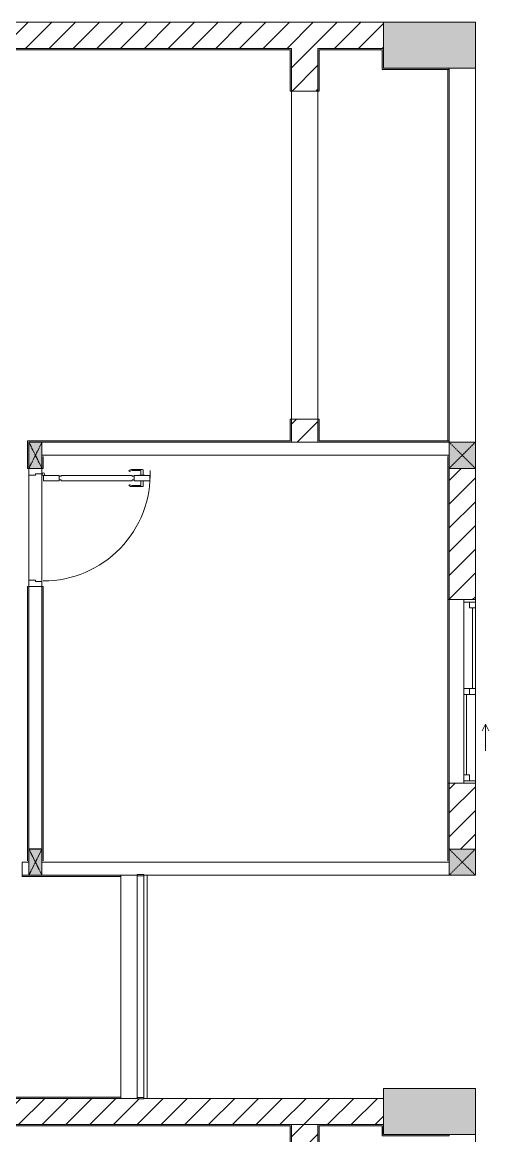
# Model space of a CAD drawing. Header units: millimetres. Extents: x 31499 to 223976, y 3719 to 80291.
# Drawn here: x 220424 to 223976, y 25352 to 33837 of the extents above; entities that cross this region are included whole.
import ezdxf

# ---------------------------------------------------------------- set-up
doc = ezdxf.new("R2010")
doc.units = ezdxf.units.MM
doc.linetypes.add('IMPORT-Dash _2_', pattern=[6, 3, -3])
for name, color, linetype, lineweight in [('A-DETL-GENF-7', 170, 'Continuous', 9), ('A-DOOR-2', 170, 'Continuous', 9), ('A-FLOR-1', 170, 'Continuous', 9), ('A-FLOR-HRAL-6', 170, 'Continuous', 9), ('A-GLAZ-5', 170, 'Continuous', 9), ('A-WALL-1', 170, 'Continuous', 9), ('A-WALL-PATT-3', 170, 'Continuous', 9), ('A_1404_dwg-1', 170, 'Continuous', 9), ('I-WALL', 170, 'Continuous', 9), ('I-WALL-1', 170, 'Continuous', 9), ('S-COLS-1', 170, 'Continuous', 9), ('S-COLS-12', 170, 'IMPORT-Dash _2_', 9), ('S-COLS-2', 170, 'Continuous', 9), ('S-COLS-4', 170, 'Continuous', 9), ('S-COLS-HDLN-1', 170, 'IMPORT-Dash _2_', 9)]:
    doc.layers.add(name, color=color, linetype=linetype, lineweight=lineweight)
pattern_1 = [(45, (0, 0), (-90.50967, 90.50967), [])]

# ---------------------------------------------------------------- blocks, each defined once
blk = doc.blocks.new('A_1404_dwg_NCV_TKTC_KET CAU_rvt-1-TKTC_MB HOÀN THIỆN SÀN TẦNG 3-4-4819833-KeyPlan-CH2A_Tầng 3 - Tầng 8')
at = {"layer": 'S-COLS-1'}
for points in [[(126552.6, 33486.9), (127252.6, 33486.9), (127252.6, 33836.9), (126552.6, 33836.9), (126552.6, 33626.9)], [(127052.6, 25361.9), (127252.6, 25361.9), (127252.6, 25711.9), (126552.6, 25711.9), (126552.6, 25361.9)]]:
    blk.add_hatch(color=256, dxfattribs=at).paths.add_polyline_path(points)
at = {"layer": 'S-COLS-2', "flags": 128}
for points in [[(127052.6, 33486.9), (127252.6, 33486.9), (127252.6, 33836.9), (126552.6, 33836.9), (126552.6, 33636.9)], [(127052.6, 25361.9), (127252.6, 25361.9), (127252.6, 25711.9), (126552.6, 25711.9), (126552.6, 25436.9)]]:
    blk.add_lwpolyline(points, dxfattribs=at)
blk = doc.blocks.new('A_1404_dwg_DOOR_CW_01 CANH MO-PANEL KINH - DIW_01-900x2200-CỬA GỖ VÂN LAMINATE-553393-TKTC_MB HOÀN THIỆN SÀN TẦNG 3-4-4819840-KeyPlan-CH2A_Tầng 3 - Tầng 8')
at = {"layer": 'A-DETL-GENF-7'}
for p, q in [((46665.6, 38525.4), (46586.1, 38525.4)), ((46582.1, 38482.4), (46582.1, 38521.4)), ((46582.1, 38438.4), (46582.1, 38399.4)), ((46599.1, 38482.4), (46599.1, 38513.4)), ((46599.1, 38438.4), (46599.1, 38407.4)), ((46603.1, 38517.4), (46665.6, 38517.4)), ((46691.4, 38517.2), (46686.8, 38510.7)), ((46665.6, 38395.4), (46586.1, 38395.4)), ((46603.1, 38403.4), (46665.6, 38403.4)), ((46691.4, 38403.5), (46686.8, 38410.1))]:
    blk.add_line(p, q, dxfattribs=at)
at = {"layer": 'A-DETL-GENF-7', "flags": 128}
for points in [[(46530.6, 38440.4), (46530.6, 38480.4), (46650.6, 38480.4), (46650.6, 38440.4)], [(46610.3, 38482.4), (46610.3, 38480.4), (46570.8, 38480.4), (46570.8, 38482.4)], [(46610.3, 38438.4), (46610.3, 38440.4), (46570.8, 38440.4), (46570.8, 38438.4)], [(47206.6, 38474.4), (47206.6, 38480.4), (46664.6, 38480.4), (46664.6, 38474.4), (46650.6, 38474.4), (46650.6, 38446.4), (46664.6, 38446.4), (46664.6, 38440.4), (47206.6, 38440.4), (47206.6, 38446.4), (47220.6, 38446.4), (47220.6, 38474.4)], [(47220.6, 38480.4), (47220.6, 38440.4), (47340.6, 38440.4), (47340.6, 38480.4)]]:
    blk.add_lwpolyline(points, close=True, dxfattribs=at)
at = {"layer": 'A-DETL-GENF-7'}
blk.add_circle((47342.6, 38430.4), 10, dxfattribs=at)
for centre, radius, start, end in [((47342.6, 38430.4), 814, 90, 182), ((46586.1, 38521.4), 4, 90, 180), ((46665.6, 38480.4), 45, 55, 90), ((46603.1, 38513.4), 4, 90, 180), ((46665.6, 38480.4), 37, 55, 90), ((46586.1, 38399.4), 4, 180, 270), ((46603.1, 38407.4), 4, 180, 270), ((46665.6, 38440.4), 37, 270, 305), ((46665.6, 38440.4), 45, 270, 305)]:
    blk.add_arc(centre, radius, start, end, dxfattribs=at)
at = {"layer": 'A-DOOR-2'}
blk.add_line((47352.6, 38430.4), (47352.6, 38455.4), dxfattribs=at)
at = {"layer": 'A-DOOR-2', "flags": 128}
for points in [[(47452.6, 39237.4), (47452.6, 39287.4), (47352.6, 39287.4), (47352.6, 39247.4), (47402.6, 39247.4), (47402.6, 39237.4)], [(47452.6, 38387.4), (47452.6, 38437.4), (47402.6, 38437.4), (47402.6, 38427.4), (47352.6, 38427.4), (47352.6, 38387.4)]]:
    blk.add_lwpolyline(points, close=True, dxfattribs=at)
blk = doc.blocks.new('A_1404_dwg_Railing - 50 x 10mm-901205-TKTC_MB HOÀN THIỆN SÀN TẦNG 3-4-4819861-KeyPlan-CH2A_Tầng 3 - Tầng 8')
at = {"layer": 'A-FLOR-HRAL-6', "flags": 128}
blk.add_lwpolyline([(107527.5, 61566.9), (107477.5, 61566.9), (107477.5, 61556.9), (107527.5, 61556.9)], close=True, dxfattribs=at)
blk = doc.blocks.new('A_1404_dwg_Railing - Railing-884635-TKTC_MB HOÀN THIỆN SÀN TẦNG 3-4-4819909-KeyPlan-CH2A_Tầng 3 - Tầng 8')
at = {"layer": 'A-FLOR-HRAL-6'}
for p, q in [((124677.6, 27332.4), (124677.6, 25643.6)), ((124727.6, 25643.6), (124727.6, 27332.4))]:
    blk.add_line(p, q, dxfattribs=at)
at = {"rotation": 180}
for p in [(232205.1, 88899.3), (232205.1, 87200.5)]:
    blk.add_blockref('A_1404_dwg_Railing - 50 x 10mm-901205-TKTC_MB HOÀN THIỆN SÀN TẦNG 3-4-4819861-KeyPlan-CH2A_Tầng 3 - Tầng 8', p, dxfattribs=at)
blk = doc.blocks.new('A_1404_dwg_G1_SOF - BO TRU - 100x200-745959-TKTC_MB HOÀN THIỆN SÀN TẦNG 3-4-4819847-KeyPlan-CH2A_Tầng 3 - Tầng 8')
at = {"layer": 'S-COLS-1'}
blk.add_hatch(color=256, dxfattribs=at).paths.add_polyline_path([(111052.6, 40036.9), (111052.6, 40236.9), (110952.6, 40236.9), (110952.6, 40036.9)])
at = {"layer": 'S-COLS-1', "flags": 128}
blk.add_lwpolyline([(110952.6, 40036.9), (111052.6, 40036.9), (111052.6, 40236.9), (110952.6, 40236.9)], close=True, dxfattribs=at)
at = {"layer": 'S-COLS-HDLN-1'}
for p, q in [((110952.6, 40036.9), (111052.6, 40236.9)), ((111052.6, 40036.9), (110952.6, 40236.9))]:
    blk.add_line(p, q, dxfattribs=at)
blk = doc.blocks.new('A_1404_dwg_NCV_TKTC_TANG 3 - 4_rvt-1-TKTC_MB HOÀN THIỆN SÀN TẦNG 3-4-4819943-KeyPlan-CH2A_Tầng 3 - Tầng 8')
at = {"layer": 'A-WALL-PATT-3'}
for points in [[(124423.1, 33626.9), (125852.6, 33626.9), (125852.6, 33636.9), (123352.6, 33636.9), (123352.6, 33626.9), (123362.6, 33626.9)], [(126542.6, 33626.9), (126552.6, 33626.9), (126552.6, 33636.9), (126062.6, 33636.9), (126062.6, 33626.9)], [(126542.6, 33486.9), (126552.6, 33486.9), (126552.6, 33626.9), (126542.6, 33626.9)], [(126552.6, 33476.9), (127052.6, 33476.9), (127052.6, 33486.9), (126542.6, 33486.9), (126542.6, 33476.9)], [(125852.6, 30636.9), (125852.6, 30646.9), (123852.6, 30646.9), (123852.6, 30636.9), (123952.6, 30636.9)], [(127042.6, 30636.9), (127052.6, 30637.5), (127052.6, 30646.9), (126052.6, 30646.9), (126052.6, 30636.9)], [(124552.6, 25636.9), (124552.6, 25646.9), (123352.6, 25646.9), (123352.6, 25636.9), (124423.1, 25636.9)], [(124677.6, 25426.9), (125852.6, 25426.9), (125852.6, 25436.9), (123352.4, 25435.4), (123352.4, 25426.9), (124423.1, 25426.9)], [(126542.6, 25426.9), (126552.6, 25426.9), (126552.6, 25436.9), (126062.6, 25436.9), (126062.6, 25426.9)], [(126542.6, 25361.9), (126552.6, 25361.9), (126552.6, 25426.9), (126542.6, 25426.9)], [(126552.6, 25351.9), (127052.6, 25351.9), (127052.6, 25361.9), (126542.6, 25361.9), (126542.6, 25351.9)]]:
    blk.add_hatch(color=256, dxfattribs=at).paths.add_polyline_path(points)
h = blk.add_hatch(color=256, dxfattribs=at)
h.paths.add_polyline_path([(125852.6, 30646.9), (125852.6, 30813.1), (125842.6, 30812.4), (125842.6, 30646.9)])
h.paths.add_polyline_path([(125852.6, 33313.1), (125852.6, 33626.9), (125842.6, 33626.9), (125842.6, 33313.1)])
h = blk.add_hatch(color=256, dxfattribs=at)
h.paths.add_polyline_path([(126062.6, 30646.9), (126062.6, 30813.1), (126052.6, 30812.4), (126052.6, 30646.9)])
h.paths.add_polyline_path([(126052.6, 33313.1), (126062.6, 33313.1), (126062.6, 33636.9), (126052.6, 33636.9), (126052.6, 33486.9)])
h = blk.add_hatch(color=256, dxfattribs=at)
h.paths.add_polyline_path([(123842.6, 27436.9), (123852.6, 27436.9), (123852.6, 29536.5), (123842.6, 29536.5), (123842.6, 27536.9)])
h.paths.add_polyline_path([(123842.6, 30436.5), (123852.6, 30437.4), (123852.6, 30646.9), (123842.6, 30646.9), (123842.6, 30436.9)])
h = blk.add_hatch(color=256, dxfattribs=at)
h.paths.add_polyline_path([(123952.6, 27446.9), (123962.6, 27446.9), (123962.6, 29536.5), (123952.6, 29536.5), (123952.6, 27536.9)])
h.paths.add_polyline_path([(123952.6, 30436.5), (123962.6, 30437.4), (123962.6, 30526.9), (123952.6, 30526.9), (123952.6, 30436.9)])
h = blk.add_hatch(color=256, dxfattribs=at)
h.paths.add_polyline_path([(127042.6, 27446.9), (127052.6, 27446.9), (127052.6, 28038.1), (127042.6, 28037.4), (127042.6, 27536.9)])
h.paths.add_polyline_path([(127042.6, 29438.1), (127052.6, 29438.1), (127052.6, 30536.9), (127042.6, 30536.9), (127042.6, 29536.5)])
h = blk.add_hatch(color=256, dxfattribs=at)
h.paths.add_polyline_path([(123802.6, 27326.9), (124552.6, 27326.9), (124552.6, 27336.9), (123802.6, 27336.9)])
h.paths.add_polyline_path([(122852.6, 27326.9), (122902.6, 27326.9), (122902.6, 27336.9), (122852.6, 27336.9)])
h = blk.add_hatch(color=256, dxfattribs=at)
h.paths.add_polyline_path([(125842.6, 22446.9), (125852.6, 22446.9), (125852.6, 22613.5), (125842.6, 22612.4)])
h.paths.add_polyline_path([(125852.6, 25113.5), (125852.6, 25426.9), (125842.6, 25426.9), (125842.6, 25113.5)])
h = blk.add_hatch(color=256, dxfattribs=at)
h.paths.add_polyline_path([(126062.6, 22446.9), (126062.6, 22613.5), (126052.6, 22612.4), (126052.6, 22446.9)])
h.paths.add_polyline_path([(126062.6, 25113.5), (126062.6, 25436.9), (126052.6, 25436.9), (126052.6, 25113.5)])
at = {"layer": 'A-FLOR-1'}
for p, q in [((125852.6, 30813.1), (125852.6, 33313.1)), ((123852.6, 29586.5), (123852.6, 30386.5)), ((123952.6, 30396.5), (123952.6, 29576.5)), ((127052.6, 27436.9), (127052.6, 27446.9))]:
    blk.add_line(p, q, dxfattribs=at)
at = {"layer": 'A-FLOR-1', "flags": 128}
blk.add_lwpolyline([(126052.6, 30813.1), (126052.6, 33313.1), (125852.6, 33313.1), (125852.6, 30813.1)], close=True, dxfattribs=at)
at = {"layer": 'A-WALL-1'}
for p, q in [((127052.6, 30636.9), (123952.6, 30636.9)), ((127052.6, 30536.9), (127052.6, 30636.9)), ((123952.6, 30536.9), (127052.6, 30536.9)), ((123852.6, 30436.5), (123952.6, 30436.5)), ((123852.6, 29586.5), (123852.6, 30386.5)), ((123952.6, 30396.5), (123952.6, 29576.5)), ((123952.6, 29536.5), (123852.6, 29536.5)), ((123852.6, 29536.5), (123852.6, 27537.4)), ((123952.6, 27537.4), (123952.6, 29536.5)), ((123852.6, 27537.4), (123952.6, 27537.4)), ((123802.6, 27436.9), (123802.6, 27336.9)), ((123842.6, 27436.9), (123802.6, 27436.9)), ((123852.6, 27436.9), (123842.6, 27436.9)), ((127052.6, 27436.9), (123952.6, 27436.9)), ((127052.6, 27336.9), (127052.6, 27436.9)), ((123802.6, 27336.9), (123852.6, 27336.9)), ((123952.6, 27336.9), (124677.6, 27336.9)), ((124552.6, 25646.9), (124552.6, 27326.9)), ((124727.6, 27336.9), (127052.6, 27336.9)), ((124677.6, 25636.9), (124552.6, 25636.9))]:
    blk.add_line(p, q, dxfattribs=at)
at = {"layer": 'A-WALL-1', "flags": 128}
blk.add_lwpolyline([(124752.6, 27336.9), (124752.6, 25636.9), (124727.6, 25636.9)], dxfattribs=at)
at = {"layer": 'I-WALL'}
for p, q in [((127042.6, 30646.9), (127042.6, 33476.9)), ((127052.6, 33476.9), (127052.6, 30646.9)), ((123852.6, 27537.4), (123852.6, 29536.5)), ((123952.6, 29536.5), (123952.6, 27537.4)), ((127042.6, 28038.1), (127042.6, 29438.1)), ((127052.6, 29438.1), (127052.6, 28038.1)), ((123852.6, 27336.9), (123802.6, 27336.9))]:
    blk.add_line(p, q, dxfattribs=at)
at = {"layer": 'I-WALL-1'}
for p, q in [((127052.6, 30536.9), (127042.6, 30536.9)), ((127052.6, 30437.4), (127052.6, 30536.9)), ((127052.6, 27446.9), (127052.6, 27536.9)), ((123842.6, 27436.9), (123852.6, 27436.9))]:
    blk.add_line(p, q, dxfattribs=at)
at = {"layer": 'I-WALL-1', "flags": 128}
for points in [[(122042.6, 33626.9), (122042.6, 33486.9), (122042.6, 33476.9), (123352.6, 33476.9), (123362.6, 33476.9), (123362.6, 33626.9), (125842.6, 33626.9), (125842.6, 33313.1), (125852.6, 33313.1), (125852.6, 33626.9), (125852.6, 33636.9), (123352.6, 33636.9), (123352.6, 33626.9), (123352.6, 33486.9), (122052.6, 33486.9), (122052.6, 33636.9), (122042.6, 33636.9), (119062.6, 33636.9), (119052.6, 33636.9), (119052.6, 33486.1), (119062.6, 33486.1), (119062.6, 33626.9)], [(126542.6, 33486.9), (126542.6, 33476.9), (127052.6, 33476.9), (127052.6, 33486.9), (126552.6, 33486.9), (126552.6, 33626.9), (126552.6, 33636.9), (126062.6, 33636.9), (126052.6, 33636.9), (126052.6, 33313.1), (126062.6, 33313.1), (126062.6, 33626.9), (126542.6, 33626.9)], [(122042.4, 25426.9), (122042.4, 25361.9), (122042.4, 25351.9), (123352.4, 25351.9), (123362.4, 25351.9), (123362.4, 25426.9), (125842.6, 25426.9), (125842.6, 25113.5), (125852.6, 25113.5), (125852.6, 25426.9), (125852.6, 25436.9), (123352.4, 25436.9), (123352.4, 25426.9), (123352.4, 25361.9), (122052.4, 25361.9), (122052.4, 25436.9), (122042.4, 25436.9), (119062.6, 25436.9), (119052.6, 25436.9), (119052.6, 25286.5), (119062.6, 25286.5), (119062.6, 25426.9)], [(126542.6, 25361.9), (126542.6, 25351.9), (127052.6, 25351.9), (127052.6, 25361.9), (126552.6, 25361.9), (126552.6, 25426.9), (126552.6, 25436.9), (126062.6, 25436.9), (126052.6, 25436.9), (126052.6, 25113.5), (126062.6, 25113.5), (126062.6, 25426.9), (126542.6, 25426.9)]]:
    blk.add_lwpolyline(points, close=True, dxfattribs=at)
for points in [[(123952.6, 30636.9), (125852.6, 30636.9), (125852.6, 30646.9), (125852.6, 30813.1), (125842.6, 30813.1), (125842.6, 30646.9), (123852.6, 30646.9), (123842.6, 30646.9), (123842.6, 30436.5), (123852.6, 30436.5)], [(127052.6, 30637.4), (127052.6, 30646.9), (126062.6, 30646.9), (126062.6, 30813.1), (126052.6, 30813.1), (126052.6, 30646.9)], [(126052.6, 30646.9), (126052.6, 30636.9), (127052.6, 30636.9)], [(123952.6, 30436.5), (123962.6, 30436.5), (123962.6, 30526.9)], [(127042.6, 30526.9), (127042.6, 29438.1), (127052.6, 29438.1), (127052.6, 30437.4)], [(123852.6, 29536.5), (123842.6, 29536.5), (123842.6, 27446.9)], [(123962.6, 27446.9), (123962.6, 29536.5), (123952.6, 29536.5)], [(127052.6, 27536.9), (127052.6, 28038.1), (127042.6, 28038.1), (127042.6, 27446.9)], [(123802.6, 27336.9), (123802.6, 27326.9), (124552.6, 27326.9), (124552.6, 27336.9), (123952.6, 27336.9)], [(123352.6, 25646.9), (123352.6, 25636.9), (124552.6, 25636.9), (124552.6, 25646.9), (123362.6, 25646.9)]]:
    blk.add_lwpolyline(points, dxfattribs=at)
for name, p in [('A_1404_dwg_G1_SOF - BO TRU - 100x200-745959-TKTC_MB HOÀN THIỆN SÀN TẦNG 3-4-4819847-KeyPlan-CH2A_Tầng 3 - Tầng 8', (12900, -9600)), ('A_1404_dwg_G1_SOF - BO TRU - 100x200-745959-TKTC_MB HOÀN THIỆN SÀN TẦNG 3-4-4819847-KeyPlan-CH2A_Tầng 3 - Tầng 8', (12900, -12700)), ('A_1404_dwg_Railing - Railing-884635-TKTC_MB HOÀN THIỆN SÀN TẦNG 3-4-4819909-KeyPlan-CH2A_Tầng 3 - Tầng 8', (0, 0))]:
    blk.add_blockref(name, p)
at = {"rotation": 180}
blk.add_blockref('A_1404_dwg_DOOR_CW_01 CANH MO-PANEL KINH - DIW_01-900x2200-CỬA GỖ VÂN LAMINATE-553393-TKTC_MB HOÀN THIỆN SÀN TẦNG 3-4-4819840-KeyPlan-CH2A_Tầng 3 - Tầng 8', (171305.1, 68823.9), dxfattribs=at)
blk = doc.blocks.new('A_1404_dwg_1_FAMILY RVT - W01-WxH 1400x1400xmm-389822-TKTC_MB HOÀN THIỆN SÀN TẦNG 3-4-V116-KeyPlan-CH2A_Tầng 3 - Tầng 8')
at = {"layer": 'A-GLAZ-5'}
for p, q in [((53452.6, 67435.3), (53252.6, 67435.3)), ((53452.6, 67416.3), (53363.7, 67416.3)), ((53430.3, 67371.8), (53430.3, 66757.5)), ((53385.9, 66713.1), (53385.9, 66098.8)), ((53408.1, 66713.1), (53408.1, 66757.5)), ((53452.6, 66757.5), (53452.6, 66713.1)), ((53528.8, 66486.9), (53528.8, 66283.7)), ((53452.6, 66054.4), (53363.7, 66054.4))]:
    blk.add_line(p, q, dxfattribs=at)
at = {"layer": 'A-GLAZ-5', "flags": 128}
for points in [[(53252.6, 66035.3), (53452.6, 66035.3), (53452.6, 67435.3), (53452.6, 67371.8)], [(53363.7, 67435.3), (53363.7, 67416.3), (53363.7, 66757.5), (53363.7, 66713.1), (53363.7, 66098.8), (53363.7, 66035.3)], [(53363.7, 66757.5), (53452.6, 66757.5), (53452.6, 67371.8), (53408.1, 67371.8), (53408.1, 67416.3)], [(53363.7, 66713.1), (53452.6, 66713.1), (53452.6, 66054.4), (53452.6, 66035.3)], [(53554.2, 66436.1), (53528.8, 66486.9), (53503.4, 66436.1)], [(53408.1, 66054.4), (53408.1, 66098.8), (53363.7, 66098.8)]]:
    blk.add_lwpolyline(points, dxfattribs=at)
blk = doc.blocks.new('A_1404_dwg_G1_SOF - BO TRU - 200x200-V122-TKTC_MB HOÀN THIỆN SÀN TẦNG 3-4-4820044-KeyPlan-CH2A_Tầng 3 - Tầng 8')
at = {"layer": 'S-COLS-12'}
blk.add_hatch(color=256, dxfattribs=at).paths.add_polyline_path([(127052.6, 67936.9), (127252.6, 67936.9), (127252.6, 68136.9), (127052.6, 68136.9), (127052.6, 68026.9)])
at = {"layer": 'S-COLS-4', "flags": 128}
blk.add_lwpolyline([(127052.6, 68136.9), (127252.6, 68136.9), (127252.6, 67936.9), (127052.6, 67936.9)], dxfattribs=at)
at = {"layer": 'S-COLS-HDLN-1'}
for p, q in [((127052.6, 68136.9), (127252.6, 67936.9)), ((127252.6, 68136.9), (127052.6, 67936.9))]:
    blk.add_line(p, q, dxfattribs=at)
blk = doc.blocks.new('A_1404_dwg-4819832-KeyPlan-CH2A_Tầng 3 - Tầng 8')
at = {"layer": 'A-WALL-PATT-3'}
h = blk.add_hatch(dxfattribs=at)
h.set_pattern_fill('FP_31', color=256, style=0, pattern_type=2)
h.set_pattern_definition(pattern_1)
h.paths.add_polyline_path([(126062.6, 33636.9), (126552.6, 33636.9), (126552.6, 33836.9), (123352.6, 33836.9), (123352.6, 33636.9), (126052.6, 33636.9)])
h = blk.add_hatch(dxfattribs=at)
h.set_pattern_fill('FP_31', color=256, style=0, pattern_type=2)
h.set_pattern_definition(pattern_1)
h.paths.add_polyline_path([(125852.6, 30637.5), (126052.6, 30637.5), (126052.6, 30812.4), (125852.6, 30812.4), (125852.6, 30646.9)])
h.paths.add_polyline_path([(126052.6, 33313.1), (126052.6, 33636.9), (125852.6, 33636.9), (125852.6, 33313.1)])
h = blk.add_hatch(dxfattribs=at)
h.set_pattern_fill('FP_31', color=256, style=0, pattern_type=2)
h.set_pattern_definition(pattern_1)
h.paths.add_polyline_path([(127052.6, 27536.9), (127252.6, 27536.9), (127252.6, 28037.4), (127052.6, 28037.4)])
h.paths.add_polyline_path([(127052.6, 29437.4), (127252.6, 29438.1), (127252.6, 30437.4), (127052.6, 30437.4), (127052.6, 29438.1)])
h = blk.add_hatch(dxfattribs=at)
h.set_pattern_fill('FP_31', color=256, style=0, pattern_type=2)
h.set_pattern_definition(pattern_1)
h.paths.add_polyline_path([(126062.6, 25436.9), (126552.6, 25436.9), (126552.6, 25636.9), (123362.6, 25633.6), (123362.6, 25436.9), (126052.6, 25436.9)])
h = blk.add_hatch(dxfattribs=at)
h.set_pattern_fill('FP_31', color=256, style=0, pattern_type=2)
h.set_pattern_definition(pattern_1)
h.paths.add_polyline_path([(126052.6, 22436.9), (126052.6, 22612.4), (125852.6, 22612.4), (125852.6, 22436.9)])
h.paths.add_polyline_path([(126052.6, 25113.5), (126052.6, 25436.9), (125852.6, 25436.9), (125852.6, 25113.5)])
at = {"layer": 'A-WALL-1'}
for p, q in [((126552.6, 33836.9), (123352.6, 33836.9)), ((126552.6, 33636.9), (126552.6, 33836.9)), ((127252.6, 33486.9), (127252.6, 30637.4)), ((126052.6, 30812.4), (125852.6, 30812.4)), ((125852.6, 30637.5), (126052.6, 30637.5)), ((127252.6, 29437.4), (127252.6, 30437.4)), ((127252.6, 27536.9), (127252.6, 28037.4)), ((126552.6, 25636.9), (124752.6, 25636.9)), ((126552.6, 25436.9), (126552.6, 25636.9)), ((127252.6, 25361.9), (127252.6, 22437.4))]:
    blk.add_line(p, q, dxfattribs=at)
at = {"layer": 'A-WALL-1', "flags": 128}
blk.add_lwpolyline([(125852.6, 25436.9), (126052.6, 25436.9)], close=True, dxfattribs=at)
for name, p in [('A_1404_dwg_NCV_TKTC_KET CAU_rvt-1-TKTC_MB HOÀN THIỆN SÀN TẦNG 3-4-4819833-KeyPlan-CH2A_Tầng 3 - Tầng 8', (0, 0)), ('A_1404_dwg_NCV_TKTC_TANG 3 - 4_rvt-1-TKTC_MB HOÀN THIỆN SÀN TẦNG 3-4-4819943-KeyPlan-CH2A_Tầng 3 - Tầng 8', (0, 0)), ('A_1404_dwg_G1_SOF - BO TRU - 200x200-V122-TKTC_MB HOÀN THIỆN SÀN TẦNG 3-4-4820044-KeyPlan-CH2A_Tầng 3 - Tầng 8', (0, -37499.6)), ('A_1404_dwg_1_FAMILY RVT - W01-WxH 1400x1400xmm-389822-TKTC_MB HOÀN THIỆN SÀN TẦNG 3-4-V116-KeyPlan-CH2A_Tầng 3 - Tầng 8', (73800, -37997.9)), ('A_1404_dwg_G1_SOF - BO TRU - 200x200-V122-TKTC_MB HOÀN THIỆN SÀN TẦNG 3-4-4820044-KeyPlan-CH2A_Tầng 3 - Tầng 8', (0, -40600))]:
    blk.add_blockref(name, p)

msp = doc.modelspace()

# ---------------------------------------------------------------- block references
at = {"layer": 'A_1404_dwg-1'}
msp.add_blockref('A_1404_dwg-4819832-KeyPlan-CH2A_Tầng 3 - Tầng 8', (96621.6, 0), dxfattribs=at)

doc.saveas('drawing.dxf')
